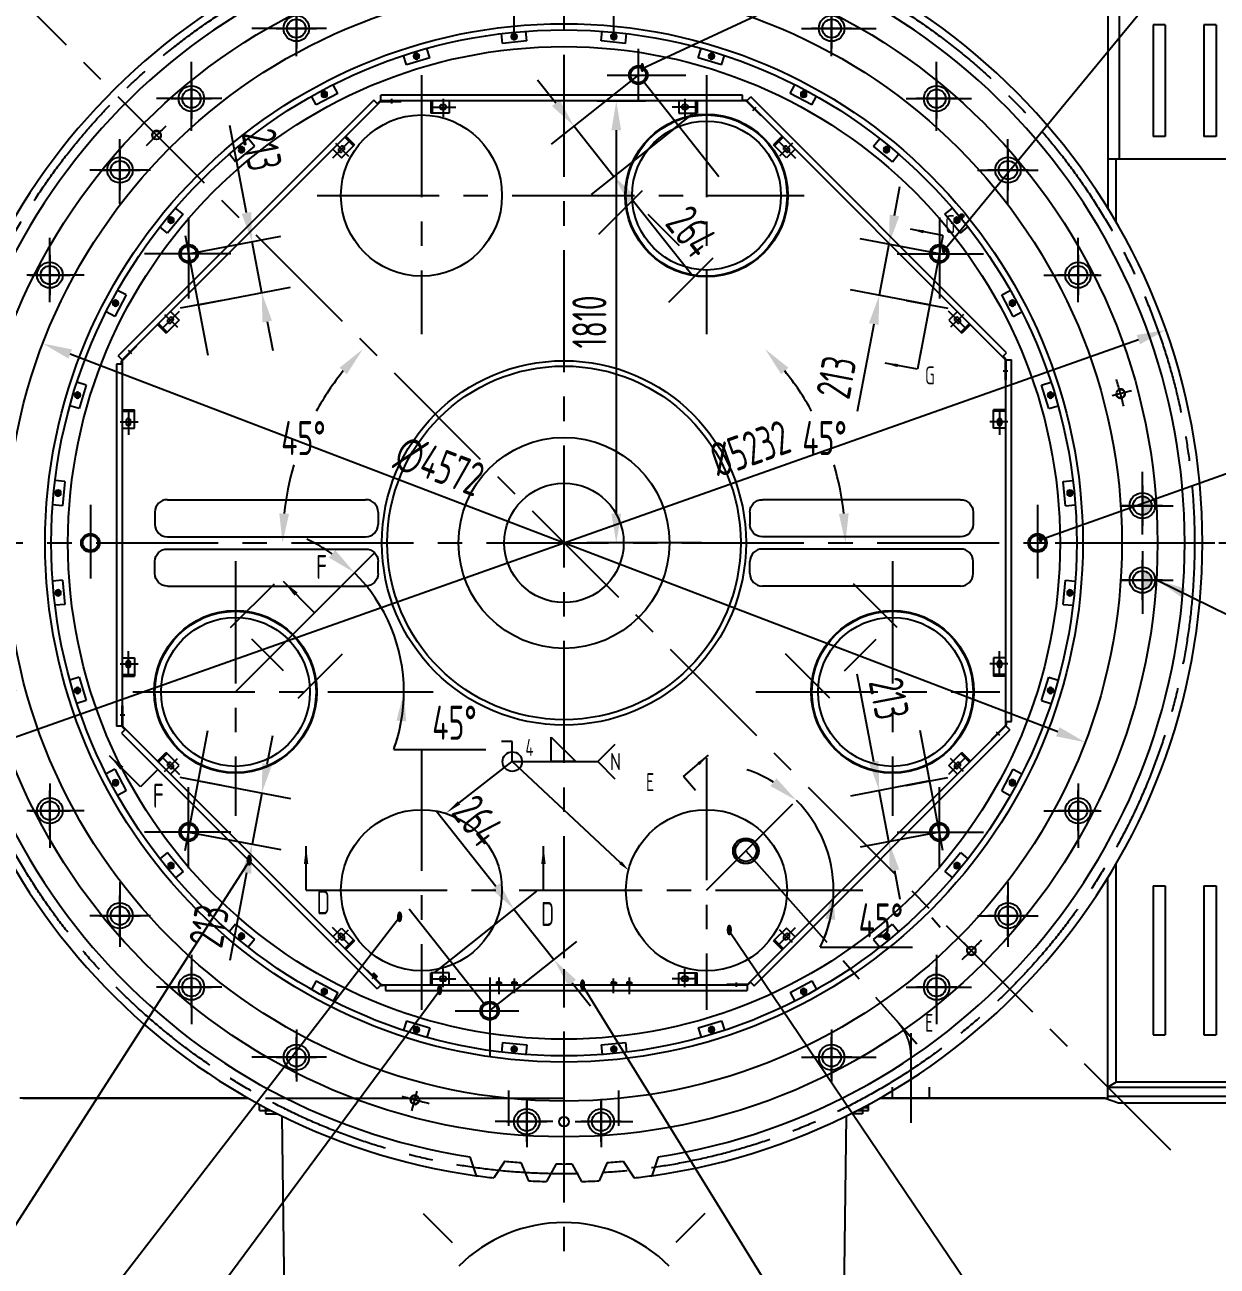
# Model space of a CAD drawing. Header units: millimetres. Extents: x 0 to 16800, y 0 to 11880.
# Drawn here: x 3741 to 8626, y 4254 to 9338 of the extents above; entities that cross this region are included whole.
import ezdxf
from ezdxf.enums import TextEntityAlignment as Align

# ---------------------------------------------------------------- set-up
doc = ezdxf.new("R2010")
doc.units = ezdxf.units.MM
doc.header["$LTSCALE"] = 400
doc.linetypes.add('F', pattern=[0.75, 0.5, -0.25])
doc.linetypes.add('G', pattern=[2, 1.25, -0.25, 0.25, -0.25])
for name, color, linetype in [('01', 7, 'Continuous'), ('02', 1, 'Continuous'), ('04', 2, 'F'), ('05', 4, 'G'), ('08', 1, 'Continuous'), ('11', 3, 'Continuous'), ('13', 3, 'Continuous')]:
    doc.layers.add(name, color=color, linetype=linetype)
doc.layers.get('04').off()
doc.styles.get("Standard").update_dxf_attribs({"font": 'isocp', "width": 0.707, "bigfont": 'intecad.shx'})
doc.dimstyles.new('INTE', dxfattribs={"dimscale": 40, "dimtxt": 3.5, "dimasz": 3, "dimexe": 3, "dimexo": 0, "dimgap": 1, "dimtad": 1, "dimdec": 4, "dimdsep": 46, "dimtxsty": 'Standard', "dimcen": 0, "dimclrd": 1, "dimclre": 1, "dimclrt": 3, "dimaunit": 1, "dimadec": 0, "dimazin": 0, "dimtfac": 1, "dimtdec": 4, "dimtmove": 0, "dimatfit": 0, "dimfxl": 1, "dimarcsym": 0})
doc.dimstyles.new('INTE$2', dxfattribs={"dimscale": 40, "dimtxt": 3.5, "dimasz": 3, "dimexe": 3, "dimexo": 0, "dimgap": 1, "dimtad": 1, "dimtih": 1, "dimtoh": 1, "dimdec": 4, "dimdsep": 46, "dimtxsty": 'Standard', "dimcen": 0, "dimclrd": 1, "dimclre": 1, "dimclrt": 3, "dimaunit": 1, "dimadec": 0, "dimazin": 0, "dimtfac": 1, "dimtdec": 4, "dimtmove": 0, "dimatfit": 0, "dimfxl": 1, "dimarcsym": 0})

# ---------------------------------------------------------------- blocks, each defined once
blk = doc.blocks.new('STWE')
at = {"layer": '01'}
for p, q in [((6240.6, 13895.2), (4759.1, 13895.2)), ((4759.1, 13872.2), (4759.1, 13895.2)), ((6240.6, 13872.2), (6240.6, 13895.3)), ((6254.3, 13872.2), (4759.1, 13872.2)), ((6240.6, 13874.7), (6254.3, 13874.7)), ((6256.5, 13871.3), (6315.7, 13812.1))]:
    blk.add_line(p, q, dxfattribs=at)
at = {"layer": '01', "color": 7, "linetype": 'Continuous'}
for p, q in [((4963.6, 13872.2), (4963.6, 13822.2)), ((4969.6, 13872.2), (4969.6, 13822.2)), ((5008.6, 13856.2), (5018.6, 13856.2)), ((5008.6, 13838.2), (5018.6, 13838.2)), ((5038.6, 13872.2), (5038.6, 13822.2)), ((5979.6, 13872.2), (5979.6, 13822.2)), ((6009.6, 13856.2), (5999.6, 13856.2)), ((6009.6, 13838.2), (5999.6, 13838.2)), ((6048.6, 13872.2), (6048.6, 13822.2)), ((6054.6, 13872.2), (6054.6, 13822.2)), ((6258.2, 13873.1), (6317.4, 13813.9)), ((5038.6, 13822.2), (4963.6, 13822.2)), ((5979.6, 13822.2), (6054.6, 13822.2)), ((6317.4, 13813.9), (6315.7, 13812.1))]:
    blk.add_line(p, q, dxfattribs=at)
for centre, start, end in [((5008.6, 13847.2), 90, 270), ((5018.6, 13847.2), 270, 90), ((5999.6, 13847.2), 90, 270), ((6009.6, 13847.2), 270, 90)]:
    blk.add_arc(centre, 9, start, end, dxfattribs=at)
at = {"layer": '01'}
for radius in [5.5, 3]:
    blk.add_arc((6254.3, 13869.2), radius, 45, 90, dxfattribs=at)
at = {"layer": '02'}
for p, q in [((6254.3, 13872.2), (6260.9, 13872.2)), ((6256.5, 13871.3), (6254.6, 13873.2)), ((6257.7, 13874.3), (6255.6, 13872.2))]:
    blk.add_line(p, q, dxfattribs=at)
at = {"layer": '05'}
for p, q in [((5013.6, 13881.2), (5013.6, 13806.8)), ((6004.6, 13881.2), (6004.6, 13806.8)), ((4969.2, 13847.2), (5065.9, 13847.2)), ((6049, 13847.2), (5952.3, 13847.2))]:
    blk.add_line(p, q, dxfattribs=at)
at = {"layer": '05', "color": 142, "linetype": 'G'}
blk.add_line((6283.3, 13833.5), (6296.5, 13846.7), dxfattribs=at)
blk = doc.blocks.new('*D43')
at = {"layer": '08', "color": 1, "lineweight": -2}
for p, q in [((6086.4, 9026), (6284.1, 9026)), ((6164.1, 8906), (6164.1, 7336)), ((6513.8, 7216), (6044.1, 7216))]:
    blk.add_line(p, q, dxfattribs=at)
at = {"layer": '08', "color": 1}
for points in [[(6144.1, 8906), (6184.1, 8906), (6164.1, 9026)], [(6144.1, 7336), (6184.1, 7336), (6164.1, 7216)]]:
    blk.add_solid(points, dxfattribs=at)
at = {"layer": 'Defpoints', "color": 0}
for p in [(6086.4, 9026), (6164.1, 7216), (6513.8, 7216)]:
    blk.add_point(p, dxfattribs=at)
at = {"layer": '08', "color": 3, "insert": (6054.1, 8121), "char_height": 140, "attachment_point": 5, "rotation": 90}
blk.add_mtext('1810', dxfattribs=at)
blk = doc.blocks.new('erer')
for centre, radius in [((4168.2, 7028.2), 52.5), ((4168.2, 7028.2), 38), ((4473, 7028.2), 52.5), ((4473, 7028.2), 38), ((3224, 6764.8), 52.5), ((5417.2, 6764.8), 52.5), ((3224, 6764.8), 38), ((5417.2, 6764.8), 38), ((2794.1, 6477.5), 52.5), ((2794.1, 6477.5), 38), ((5847.2, 6477.5), 52.5), ((5847.2, 6477.5), 38), ((2501.3, 6184.8), 52.5), ((2501.3, 6184.8), 38), ((6139.9, 6184.8), 52.5), ((6139.9, 6184.8), 38), ((2214.1, 5754.8), 52.5), ((6427.2, 5754.8), 52.5), ((2214.1, 5754.8), 38), ((6427.2, 5754.8), 38), ((1950.6, 4810.6), 52.5), ((1950.6, 4810.6), 38), ((6690.6, 4810.6), 52.5), ((6690.6, 4810.6), 38), ((1950.6, 4505.8), 52.5), ((1950.6, 4505.8), 38), ((6690.6, 4505.8), 52.5), ((6690.6, 4505.8), 38), ((2214.1, 3561.6), 52.5), ((6427.2, 3561.6), 52.5), ((2214.1, 3561.6), 38), ((6427.2, 3561.6), 38), ((2501.3, 3131.6), 52.5), ((2501.3, 3131.6), 38), ((6139.9, 3131.6), 52.5), ((6139.9, 3131.6), 38), ((2794.1, 2838.9), 52.5), ((2794.1, 2838.9), 38), ((5847.2, 2838.9), 52.5), ((5847.2, 2838.9), 38), ((3224, 2551.6), 52.5), ((5417.2, 2551.6), 52.5), ((3224, 2551.6), 38), ((5417.2, 2551.6), 38), ((4168.2, 2288.2), 52.5), ((4473, 2288.2), 52.5), ((4168.2, 2288.2), 38), ((4473, 2288.2), 38)]:
    blk.add_circle(centre, radius)
at = {"layer": '01'}
for centre, radius in [((4320.6, 7028.2), 20), ((4931.6, 6938.5), 17), ((2651.3, 6327.5), 17), ((6600.9, 5269.2), 17), ((2040.3, 4047.2), 17), ((5989.9, 2988.9), 17), ((3709.6, 2377.9), 17), ((4320.6, 2288.2), 20)]:
    blk.add_circle(centre, radius, dxfattribs=at)
at = {"layer": '02', "color": 1, "linetype": 'Continuous'}
for centre, start, end in [((4931.6, 6938.5), 255, 165.2306), ((2651.3, 6327.5), 315, 225.2306), ((6600.9, 5269.2), 195, 105.2306), ((2040.3, 4047.2), 15, 285.2306), ((5989.9, 2988.9), 135, 45.2306), ((3709.6, 2377.9), 75, 345.2306)]:
    blk.add_arc(centre, 19, start, end, dxfattribs=at)
at = {"layer": '05'}
for p, q in [((4168.2, 7110.8), (4168.2, 6945.6)), ((4473, 7110.8), (4473, 6945.6)), ((4085.6, 7028.2), (4250.8, 7028.2)), ((4555.6, 7028.2), (4390.4, 7028.2)), ((3224, 6847.3), (3224, 6682.2)), ((5417.2, 6847.3), (5417.2, 6682.2)), ((3141.4, 6764.8), (3306.6, 6764.8)), ((5499.8, 6764.8), (5334.6, 6764.8)), ((2794.1, 6560.1), (2794.1, 6394.9)), ((5847.2, 6560.1), (5847.2, 6394.9)), ((2711.5, 6477.5), (2876.6, 6477.5)), ((5929.8, 6477.5), (5764.6, 6477.5)), ((2501.3, 6267.3), (2501.3, 6102.2)), ((6139.9, 6267.3), (6139.9, 6102.2)), ((2418.8, 6184.8), (2583.9, 6184.8)), ((6222.5, 6184.8), (6057.3, 6184.8)), ((2214.1, 5837.4), (2214.1, 5672.2)), ((6427.2, 5837.4), (6427.2, 5672.2)), ((2131.5, 5754.8), (2296.6, 5754.8)), ((6509.8, 5754.8), (6344.6, 5754.8)), ((1950.6, 4893.2), (1950.6, 4728)), ((6690.6, 4893.2), (6690.6, 4728)), ((1868, 4810.6), (2033.2, 4810.6)), ((6773.2, 4810.6), (6608, 4810.6)), ((1950.6, 4601.3), (1950.6, 4391.6)), ((6690.6, 4423.2), (6690.6, 4588.4)), ((1868, 4505.8), (2033.2, 4505.8)), ((6773.2, 4505.8), (6608, 4505.8)), ((2214.1, 3479), (2214.1, 3644.2)), ((6427.2, 3479), (6427.2, 3644.2)), ((2131.5, 3561.6), (2296.6, 3561.6)), ((6509.8, 3561.6), (6344.6, 3561.6)), ((2501.3, 3049), (2501.3, 3214.2)), ((6139.9, 3049), (6139.9, 3214.2)), ((2418.8, 3131.6), (2583.9, 3131.6)), ((6222.5, 3131.6), (6057.3, 3131.6)), ((2794.1, 2756.3), (2794.1, 2921.5)), ((5847.2, 2756.3), (5847.2, 2921.5)), ((2711.5, 2838.9), (2876.6, 2838.9)), ((5929.8, 2838.9), (5764.6, 2838.9)), ((3224, 2469), (3224, 2634.2)), ((5417.2, 2469), (5417.2, 2634.2)), ((3141.4, 2551.6), (3306.6, 2551.6)), ((5499.8, 2551.6), (5334.6, 2551.6)), ((4168.2, 2205.6), (4168.2, 2370.8)), ((4473, 2205.6), (4473, 2370.8)), ((4085.6, 2288.2), (4250.8, 2288.2)), ((4555.6, 2288.2), (4390.4, 2288.2))]:
    blk.add_line(p, q, dxfattribs=at)
at = {"layer": '05', "color": 142, "linetype": 'G'}
for p, q in [((4943.7, 6983.6), (4922.3, 6903.7)), ((2618.3, 6360.5), (2676.8, 6302)), ((6646, 5281.3), (6566.2, 5259.9)), ((1995.2, 4035.1), (2075.1, 4056.5)), ((3697.5, 2332.8), (3718.9, 2412.6))]:
    blk.add_line(p, q, dxfattribs=at)
at = {"layer": '05', "color": 4, "linetype": 'G'}
for p, q in [((2684.3, 6294.6), (2600.4, 6378.4)), ((5957.1, 3021.7), (6036.1, 2942.7))]:
    blk.add_line(p, q, dxfattribs=at)
at = {"layer": '05', "color": 142, "linetype": 'G'}
for start, end in [(73.7054, 76.4616), (133.7054, 136.4616), (13.7054, 16.4616), (193.7054, 196.4616), (313.7054, 316.4616), (253.7054, 256.4616)]:
    blk.add_arc((4320.6, 4658.2), 2360.7, start, end, dxfattribs=at)
blk = doc.blocks.new('*D44')
at = {"layer": '08', "color": 1, "lineweight": -2}
blk.add_line((7973, 6442.5), (3926.6, 7989.5), dxfattribs=at)
at = {"layer": '08', "color": 1}
for points in [[(3933.8, 8008.2), (3919.5, 7970.8), (3814.6, 8032.4)], [(7980.2, 6461.2), (7965.9, 6423.8), (8085.1, 6399.7)]]:
    blk.add_solid(points, dxfattribs=at)
at = {"layer": 'Defpoints', "color": 0}
for p in [(3814.6, 8032.4), (8085.1, 6399.7)]:
    blk.add_point(p, dxfattribs=at)
at = {"layer": '08', "color": 3, "insert": (5438.7, 7529.2), "char_height": 140, "attachment_point": 5, "rotation": 339.0775}
blk.add_mtext('∅4572', dxfattribs=at)
blk = doc.blocks.new('inte_dim_blk')
at = {"layer": '08', "color": 1}
blk.add_line((0, 0), (-3, 0), dxfattribs=at)
blk = doc.blocks.new('*D45')
at = {"layer": '08', "color": 1, "lineweight": -2}
blk.add_line((3596.5, 6383.7), (8303.2, 8048.4), dxfattribs=at)
at = {"layer": '08', "color": 1}
for points in [[(8296.5, 8067.2), (8309.8, 8029.5), (8416.3, 8088.4)], [(3589.8, 6402.5), (3603.2, 6364.8), (3483.4, 6343.6)]]:
    blk.add_solid(points, dxfattribs=at)
at = {"layer": 'Defpoints', "color": 0}
for p in [(8416.3, 8088.4), (3483.4, 6343.6)]:
    blk.add_point(p, dxfattribs=at)
at = {"layer": '08', "color": 3, "insert": (6712.3, 7602.4), "char_height": 140, "attachment_point": 5, "rotation": 19.4783}
blk.add_mtext('%%c5232', dxfattribs=at)
blk = doc.blocks.new('jhytr')
at = {"layer": '01'}
for p, q in [((36356.2, 1487.8), (37168.2, 1487.8)), ((36305.2, 1436.8), (36305.2, 1386.8)), ((37219.2, 1436.8), (37219.2, 1386.8)), ((36356.2, 1335.8), (37168.2, 1335.8))]:
    blk.add_line(p, q, dxfattribs=at)
for centre, start, end in [((36356.2, 1436.8), 90, 180), ((37168.2, 1436.8), 0, 90), ((36356.2, 1386.8), 180, 270), ((37168.2, 1386.8), 270, 0)]:
    blk.add_arc(centre, 51, start, end, dxfattribs=at)
blk = doc.blocks.new('*U40')
at = {"layer": '01'}
for p, q in [((-10.8, 0), (-10.8, 10)), ((-10.8, 10), (0, 10)), ((-10.8, 6), (0, 6)), ((0, 10), (0, 0)), ((0, -10), (0, 0)), ((-10.8, 0), (-10.8, -10)), ((-10.8, -6), (0, -6)), ((-10.8, -10), (0, -10))]:
    blk.add_line(p, q, dxfattribs=at)
at = {"layer": '05'}
blk.add_line((-11.9, 0), (1.1, 0), dxfattribs=at)
blk = doc.blocks.new('ERT')
at = {"layer": '01'}
for p, q in [((8913.2, 13278.3), (7431.8, 13278.3)), ((7431.8, 13255.3), (7431.8, 13278.3)), ((8913.2, 13255.3), (8913.2, 13278.4)), ((8927, 13255.3), (7431.8, 13255.3)), ((8913.2, 13257.8), (8927, 13257.8)), ((8929.1, 13254.4), (8988.3, 13195.2))]:
    blk.add_line(p, q, dxfattribs=at)
at = {"layer": '01', "color": 7, "linetype": 'Continuous'}
for p, q in [((7636.3, 13255.3), (7636.3, 13205.3)), ((7642.3, 13255.3), (7642.3, 13205.3)), ((7681.3, 13239.3), (7691.3, 13239.3)), ((7681.3, 13221.3), (7691.3, 13221.3)), ((7711.3, 13255.3), (7711.3, 13205.3)), ((8652.3, 13255.3), (8652.3, 13205.3)), ((8682.3, 13239.3), (8672.3, 13239.3)), ((8682.3, 13221.3), (8672.3, 13221.3)), ((8721.3, 13255.3), (8721.3, 13205.3)), ((8727.3, 13255.3), (8727.3, 13205.3)), ((8930.9, 13256.2), (8990.1, 13197)), ((7711.3, 13205.3), (7636.3, 13205.3)), ((8652.3, 13205.3), (8727.3, 13205.3)), ((8990.1, 13197), (8988.3, 13195.2))]:
    blk.add_line(p, q, dxfattribs=at)
for centre, start, end in [((7681.3, 13230.3), 90, 270), ((7691.3, 13230.3), 270, 90), ((8672.3, 13230.3), 90, 270), ((8682.3, 13230.3), 270, 90)]:
    blk.add_arc(centre, 9, start, end, dxfattribs=at)
at = {"layer": '01'}
for radius in [5.5, 3]:
    blk.add_arc((8927, 13252.3), radius, 45, 90, dxfattribs=at)
at = {"layer": '02'}
for p, q in [((8927, 13255.3), (8933.8, 13255.3)), ((8929.1, 13254.4), (8927.3, 13256.3)), ((8930.3, 13257.4), (8928.2, 13255.3))]:
    blk.add_line(p, q, dxfattribs=at)
at = {"layer": '05'}
for p, q in [((8181.8, 13190.8), (8181.8, 13347.3)), ((7914.8, 13225.2), (7914.8, 13293)), ((7978.6, 13288.9), (7978.6, 13229.2)), ((8385, 13288.9), (8385, 13229.2)), ((8448.8, 13225.2), (8448.8, 13293)), ((7641.9, 13230.3), (7738.6, 13230.3)), ((7686.3, 13264.3), (7686.3, 13189.9)), ((8721.6, 13230.3), (8625, 13230.3)), ((8677.3, 13264.3), (8677.3, 13189.9))]:
    blk.add_line(p, q, dxfattribs=at)
at = {"layer": '05', "color": 142, "linetype": 'G'}
blk.add_line((8956, 13216.6), (8969.2, 13229.8), dxfattribs=at)
at = {"layer": '04'}
for p, rotation in [((7914.8, 13255.3), 90), ((7978.6, 13255.3), 90), ((8961.5, 13222.1), 45)]:
    blk.add_blockref('*U40', p, dxfattribs=dict(at, rotation=rotation))
at = {"layer": '04', "xscale": -1, "rotation": 270}
for p in [(8385, 13255.3), (8448.8, 13255.3)]:
    blk.add_blockref('*U40', p, dxfattribs=at)
blk = doc.blocks.new('*U39', base_point=(13144.9, -5432.9))
at = {"layer": '01'}
blk.add_circle((13144.9, -5432.9), 7.2, dxfattribs=at)
at = {"layer": '02'}
blk.add_arc((13144.9, -5432.9), 9, 260, 170, dxfattribs=at)
at = {"layer": '05'}
for p, q in [((13156.9, -5432.9), (13132.9, -5432.9)), ((13144.9, -5420.9), (13144.9, -5444.9))]:
    blk.add_line(p, q, dxfattribs=at)
blk = doc.blocks.new('*U47', base_point=(6265.5, 5823))
at = {"layer": '01'}
blk.add_lwpolyline([(6698.7, 6134.9), (6798.7, 6034.9), (6698.7, 6034.9)], close=True, dxfattribs=at)
blk.add_circle((6538.7, 6034.9), 40, dxfattribs=at)
at = {"layer": '02'}
for points in [[(6959.5, 6105.6), (6888.7, 6034.9), (6959.5, 5964.2)], [(6320.8, 5865.9), (6538.7, 6034.9), (6888.7, 6034.9)]]:
    blk.add_lwpolyline(points, dxfattribs=at)
blk.add_lwpolyline([(6265.5, 5823, 0, 16, 0), (6320.8, 5865.9, 16, 16, 0)], format="xyseb", dxfattribs=at)
at = {"layer": '13', "width": 0.707}
blk.add_text('4', height=70, dxfattribs=at).set_placement((6592.7, 6057.9))
at = {"layer": '13', "width": 1.010989}
blk.add_text('N', height=70, dxfattribs=at).set_placement((6938.7, 5999.9), (6984.7, 5999.9), align=Align.FIT)
blk = doc.blocks.new('*D48')
at = {"layer": '08', "color": 1, "lineweight": -2}
for p, q in [((7019.8, 5793.5), (7174.5, 5793.5)), ((6999.2, 5560), (7377.3, 5560))]:
    blk.add_line(p, q, dxfattribs=at)
for start, end in [(58.2349, 71.4699), (0, 45), (333.3493, 0), (333.5301, 346.7651)]:
    blk.add_arc((6533.8, 5793.5), 520.7, start, end, dxfattribs=at)
at = {"layer": '08', "color": 1}
for points in [[(6820.3, 6251.9), (6795.5, 6220.5), (6902, 6161.7)], [(7020.8, 5676.6), (7060.5, 5672), (7054.5, 5793.5)]]:
    blk.add_solid(points, dxfattribs=at)
at = {"layer": 'Defpoints', "color": 0}
for p in [(6906.9, 6166.6), (6984.7, 6053.8), (4970.8, 5793.5), (6533.8, 5793.5), (7019.8, 5793.5)]:
    blk.add_point(p, dxfattribs=at)
at = {"layer": '08', "color": 3, "insert": (7248.2, 5670), "char_height": 140, "attachment_point": 5}
blk.add_mtext('45°', dxfattribs=at)
blk = doc.blocks.new('*D49')
at = {"layer": '08', "color": 1, "lineweight": -2}
for p, q in [((4928.1, 6930.3), (5176.6, 7178.7)), ((5152.4, 6606), (5413.8, 6606)), ((5252, 6369.7), (5630.2, 6369.7))]:
    blk.add_line(p, q, dxfattribs=at)
for start, end in [(54.9777, 64.9555), (0, 45), (339.9679, 0), (340.0445, 350.0223)]:
    blk.add_arc((4603.8, 6606), 690, start, end, dxfattribs=at)
at = {"layer": '08', "color": 1}
for points in [[(5012.7, 7186.4), (4986.9, 7155.7), (5091.7, 7093.9)], [(5263.4, 6488.2), (5303.3, 6484.7), (5293.8, 6606)]]:
    blk.add_solid(points, dxfattribs=at)
at = {"layer": 'Defpoints', "color": 0}
for p in [(4928.1, 6930.3), (5201.3, 6951), (4182.7, 6606), (4603.8, 6606), (5152.4, 6606)]:
    blk.add_point(p, dxfattribs=at)
at = {"layer": '08', "color": 3, "insert": (5501.1, 6479.7), "char_height": 140, "attachment_point": 5}
blk.add_mtext('45°', dxfattribs=at)
blk = doc.blocks.new('adsad')
at = {"layer": '05', "color": 142, "linetype": 'G'}
for p, q in [((1464.1, 6276.7), (1643.3, 6455.9)), ((1740.4, 5987.3), (1922.2, 6169.1))]:
    blk.add_line(p, q, dxfattribs=at)
blk = doc.blocks.new('rtrtertr')
at = {"layer": '01', "color": 7, "linetype": 'Continuous'}
for radius in [36.5, 31.5]:
    blk.add_circle((4142.1, 2871.4), radius, dxfattribs=at)
at = {"layer": '05'}
for p, q in [((3811.6, 3288.4), (4180.3, 2823.2)), ((4035.6, 3123.4), (3916.8, 3029.2))]:
    blk.add_line(p, q, dxfattribs=at)
blk = doc.blocks.new('*D152')
at = {"layer": '08', "color": 1, "lineweight": -2}
for p, q in [((5916.4, 9017.3), (5841.8, 9111.3)), ((6254.3, 9132), (5896.9, 8848.7)), ((5990.9, 8923.2), (6154.6, 8716.7)), ((6418.1, 8925.4), (6060.6, 8642.1)), ((6229.2, 8622.6), (6471.8, 8316.5))]:
    blk.add_line(p, q, dxfattribs=at)
at = {"layer": '08', "color": 1}
for points in [[(5932.1, 9029.7), (5900.7, 9004.9), (5990.9, 8923.2)], [(6244.9, 8635), (6213.5, 8610.2), (6154.6, 8716.7)]]:
    blk.add_solid(points, dxfattribs=at)
at = {"layer": 'Defpoints', "color": 0}
for p in [(6254.3, 9132), (6418.1, 8925.4), (6154.6, 8716.7)]:
    blk.add_point(p, dxfattribs=at)
at = {"layer": '08', "color": 3, "insert": (6474, 8490.9), "char_height": 140, "attachment_point": 5, "rotation": 308.3991}
blk.add_mtext('264', dxfattribs=at)
blk = doc.blocks.new('*D153')
at = {"layer": '08', "color": 1, "lineweight": -2}
for p, q in [((7303.9, 8557.2), (7326.3, 8675.1)), ((7487.8, 8400), (7163.5, 8461.7)), ((7281.4, 8439.3), (7241.6, 8230.1)), ((7448, 8190.8), (7123.7, 8252.5)), ((7219.2, 8112.2), (7151, 7753.6))]:
    blk.add_line(p, q, dxfattribs=at)
at = {"layer": '08', "color": 1}
for points in [[(7284.2, 8560.9), (7323.5, 8553.4), (7281.4, 8439.3)], [(7199.5, 8115.9), (7238.8, 8108.4), (7241.6, 8230.1)]]:
    blk.add_solid(points, dxfattribs=at)
at = {"layer": 'Defpoints', "color": 0}
for p in [(7487.8, 8400), (7241.6, 8230.1), (7448, 8190.8)]:
    blk.add_point(p, dxfattribs=at)
at = {"layer": '08', "color": 3, "insert": (7065.8, 7894.5), "char_height": 140, "attachment_point": 5, "rotation": 79.2268}
blk.add_mtext('213', dxfattribs=at)
blk = doc.blocks.new('*D154')
at = {"layer": '08', "color": 1, "lineweight": -2}
for p, q in [((4649.1, 8567.3), (4580.9, 8925.9)), ((4411.8, 8400), (4789.5, 8471.9)), ((4711.4, 8240.2), (4671.6, 8449.4)), ((4451.6, 8190.8), (4829.3, 8262.6)), ((4733.8, 8122.3), (4756.3, 8004.4))]:
    blk.add_line(p, q, dxfattribs=at)
at = {"layer": '08', "color": 1}
for points in [[(4668.8, 8571.1), (4629.5, 8563.6), (4671.6, 8449.4)], [(4753.5, 8126.1), (4714.2, 8118.6), (4711.4, 8240.2)]]:
    blk.add_solid(points, dxfattribs=at)
at = {"layer": 'Defpoints', "color": 0}
for p in [(4671.6, 8449.4), (4411.8, 8400), (4451.6, 8190.8)]:
    blk.add_point(p, dxfattribs=at)
at = {"layer": '08', "color": 3, "insert": (4711.9, 8826.1), "char_height": 140, "attachment_point": 5, "rotation": 280.7732}
blk.add_mtext('213', dxfattribs=at)
blk = doc.blocks.new('*D157')
at = {"layer": '08', "color": 1, "lineweight": -2}
for p, q in [((4733.8, 6309.7), (4756.3, 6427.6)), ((4451.6, 6241.3), (4829.3, 6169.4)), ((4711.4, 6191.8), (4671.6, 5982.6)), ((4411.8, 6032), (4789.5, 5960.2)), ((4649.1, 5864.7), (4580.9, 5506.2))]:
    blk.add_line(p, q, dxfattribs=at)
at = {"layer": '08', "color": 1}
for points in [[(4714.2, 6313.5), (4753.5, 6306), (4711.4, 6191.8)], [(4629.5, 5868.4), (4668.8, 5861), (4671.6, 5982.6)]]:
    blk.add_solid(points, dxfattribs=at)
at = {"layer": 'Defpoints', "color": 0}
for p in [(4451.6, 6241.3), (4411.8, 6032), (4671.6, 5982.6)]:
    blk.add_point(p, dxfattribs=at)
at = {"layer": '08', "color": 3, "insert": (4495.7, 5647.1), "char_height": 140, "attachment_point": 5, "rotation": 79.2268}
blk.add_mtext('213', dxfattribs=at)
blk = doc.blocks.new('*D156')
at = {"layer": '08', "color": 1, "lineweight": -2}
for p, q in [((7219.2, 6319.9), (7151, 6678.4)), ((7448, 6241.3), (7123.7, 6179.5)), ((7281.4, 5992.7), (7241.6, 6202)), ((7487.8, 6032), (7163.5, 5970.3)), ((7303.9, 5874.9), (7326.3, 5757))]:
    blk.add_line(p, q, dxfattribs=at)
at = {"layer": '08', "color": 1}
for points in [[(7238.8, 6323.6), (7199.5, 6316.1), (7241.6, 6202)], [(7323.5, 5878.6), (7284.2, 5871.1), (7281.4, 5992.7)]]:
    blk.add_solid(points, dxfattribs=at)
at = {"layer": 'Defpoints', "color": 0}
for p in [(7241.6, 6202), (7448, 6241.3), (7487.8, 6032)]:
    blk.add_point(p, dxfattribs=at)
at = {"layer": '08', "color": 3, "insert": (7281.9, 6578.6), "char_height": 140, "attachment_point": 5, "rotation": 280.7732}
blk.add_mtext('213', dxfattribs=at)
blk = doc.blocks.new('*D155')
at = {"layer": '08', "color": 1, "lineweight": -2}
for p, q in [((5670.5, 5809.4), (5427.9, 6115.5)), ((5481.6, 5506.6), (5839.1, 5789.9)), ((5908.7, 5508.8), (5745, 5715.4)), ((5645.3, 5300), (6002.8, 5583.3)), ((5983.3, 5414.7), (6057.8, 5320.7))]:
    blk.add_line(p, q, dxfattribs=at)
at = {"layer": '08', "color": 1}
for points in [[(5686.2, 5821.8), (5654.8, 5797), (5745, 5715.4)], [(5999, 5427.2), (5967.6, 5402.3), (5908.7, 5508.8)]]:
    blk.add_solid(points, dxfattribs=at)
at = {"layer": 'Defpoints', "color": 0}
for p in [(5745, 5715.4), (5481.6, 5506.6), (5645.3, 5300)]:
    blk.add_point(p, dxfattribs=at)
at = {"layer": '08', "color": 3, "insert": (5598.1, 6077.8), "char_height": 140, "attachment_point": 5, "rotation": 308.3991}
blk.add_mtext('264', dxfattribs=at)
blk = doc.blocks.new('*D183')
at = {"layer": '08', "color": 1, "lineweight": -2}
for start, end in [(28.733, 38.8688), (6.1312, 16.5372)]:
    blk.add_arc((5980.9, 7216), 1121.9, start, end, dxfattribs=at)
at = {"layer": '08', "color": 1}
for points in [[(6839.6, 7906.7), (6869.3, 7933.4), (6774.3, 8009.3)], [(7116.4, 7336.9), (7076.5, 7334.8), (7102.9, 7216)]]:
    blk.add_solid(points, dxfattribs=at)
at = {"layer": 'Defpoints', "color": 0}
for p in [(8140.8, 9375.9), (6284.7, 7519.8), (7064.6, 7506.4), (2432.9, 7216), (9497.5, 7216)]:
    blk.add_point(p, dxfattribs=at)
at = {"layer": '08', "color": 3, "insert": (7017.5, 7645.4), "char_height": 140, "attachment_point": 5}
blk.add_mtext('45°', dxfattribs=at)
blk = doc.blocks.new('*D184')
at = {"layer": '08', "color": 1, "lineweight": -2}
for start, end in [(141.1312, 151.267), (163.4628, 173.8688)]:
    blk.add_arc((5918.7, 7216), 1121.9, start, end, dxfattribs=at)
at = {"layer": '08', "color": 1}
for points in [[(5030.3, 7933.4), (5060.1, 7906.7), (5125.4, 8009.3)], [(4823.2, 7334.8), (4783.2, 7336.9), (4796.8, 7216)]]:
    blk.add_solid(points, dxfattribs=at)
at = {"layer": 'Defpoints', "color": 0}
for p in [(3758.8, 9375.9), (4947.1, 7777), (5614.9, 7519.8), (2402.1, 7216), (9466.8, 7216)]:
    blk.add_point(p, dxfattribs=at)
at = {"layer": '08', "color": 3, "insert": (4882.2, 7645.4), "char_height": 140, "attachment_point": 5}
blk.add_mtext('45°', dxfattribs=at)
blk = doc.blocks.new('*D194')
at = {"layer": '08', "color": 1, "lineweight": -2}
for p, q in [((5745.6, 9289.2), (5745.6, 9879.8)), ((6154, 9289.2), (6154, 9879.8)), ((5625.6, 9759.8), (5505.6, 9759.8)), ((5745.6, 9759.8), (6154, 9759.8)), ((6274, 9759.8), (6906.7, 9759.8))]:
    blk.add_line(p, q, dxfattribs=at)
at = {"layer": '08', "color": 1}
for points in [[(5625.6, 9779.8), (5625.6, 9739.8), (5745.6, 9759.8)], [(6274, 9779.8), (6274, 9739.8), (6154, 9759.8)]]:
    blk.add_solid(points, dxfattribs=at)
at = {"layer": 'Defpoints', "color": 0}
for p in [(6154, 9759.8), (5745.6, 9289.2), (6154, 9289.2)]:
    blk.add_point(p, dxfattribs=at)
at = {"layer": '08', "color": 3, "insert": (6650.4, 9869.8), "char_height": 140, "attachment_point": 5}
blk.add_mtext('408.379', dxfattribs=at)
blk = doc.blocks.new('*U35')
blk.add_circle((0, 0), 8)
at = {"layer": '01'}
for p, q in [((0, 8), (-6.9, 4)), ((-6.9, 4), (-6.9, -4)), ((6.9, 4), (0, 8)), ((6.9, -4), (6.9, 4)), ((-6.9, -4), (0, -8)), ((0, -8), (6.9, -4))]:
    blk.add_line(p, q, dxfattribs=at)
blk.add_circle((0, 0), 12, dxfattribs=at)
at = {"layer": '05'}
for p, q in [((-14.5, 0), (13.6, 0)), ((0, 14), (0, -14.4))]:
    blk.add_line(p, q, dxfattribs=at)
blk = doc.blocks.new('wer')
at = {"layer": '01'}
for p, q in [((6763.3, 8445.3), (6767.2, 8485.1)), ((6763.3, 8445.3), (6862.8, 8435.5)), ((6862.8, 8435.5), (6866.7, 8475.3))]:
    blk.add_line(p, q, dxfattribs=at)
at = {"layer": '05', "rotation": 84.37500000000063}
blk.add_blockref('*U35', (6815.3, 8463), dxfattribs=at)

msp = doc.modelspace()

# ---------------------------------------------------------------- hatches: boundary and pattern name
at = {"layer": '01'}
h = msp.add_hatch(color=256, dxfattribs=at)
h.paths.add_polyline_path([(8351.57213, 7389.31003), (8319.83064, 7378.03902), (8319.83064, 7368.41797), (8357.83064, 7368.41797, 0.1465646714)])
h.paths.add_polyline_path([(8319.83064, 7406.41797), (8319.83064, 7378.03902), (8351.57213, 7389.31003, 0.2523301604)])
h.paths.add_polyline_path([(8357.83064, 7368.41797), (8319.83064, 7368.41797), (8319.83064, 7330.41797, 0.4142135624)])
h = msp.add_hatch(color=256, dxfattribs=at)
h.paths.add_polyline_path([(8319.83064, 7101.61797), (8319.83064, 7063.61797), (8357.83064, 7063.61797, 0.4142135624)])
h.paths.add_polyline_path([(8357.83064, 7063.61797), (8319.83064, 7063.61797), (8319.83064, 7025.61797, 0.4142135624)])

# ---------------------------------------------------------------- linework, layer by layer
for p, q in [((5563.43311, 4702.107), (5589.78512, 4624.77049)), ((5707.27586, 4684.17702), (5662.74523, 4615.67602)), ((5772.34998, 4678.78482), (5804.99837, 4603.88859)), ((6127.31131, 4678.78482), (6094.66291, 4603.88859)), ((6192.38543, 4684.17702), (6236.91606, 4615.67602)), ((6336.22818, 4702.107), (6309.87617, 4624.77049)), ((5917.18207, 4672.79452), (5878.4603, 4600.85018)), ((5982.47922, 4672.79452), (6021.20098, 4600.85018))]:
    msp.add_line(p, q)
for start, end in [(262.09022767, 263.69989126), (276.30010874, 277.90977233)]:
    msp.add_arc((5949.83064, 7216.01797), 2616.14149, start, end)
for p, q in [((8178.83064, 9489.51797), (8178.83064, 8585.71189)), ((8224.33064, 9432.01797), (8224.33064, 8787.01797)), ((8363.61923, 9337.01797), (8363.61923, 8880.01797)), ((8413.61923, 9337.01797), (8363.61923, 9337.01797)), ((8413.61923, 9337.01797), (8413.61923, 8880.01797)), ((8572.20932, 9337.01797), (8572.20932, 8880.01797)), ((8622.20932, 9337.01797), (8572.20932, 9337.01797)), ((8622.20932, 9337.01797), (8622.20932, 8880.01797)), ((8413.61923, 8880.01797), (8363.61923, 8880.01797)), ((8622.20932, 8880.01797), (8572.20932, 8880.01797)), ((8772.79234, 8787.01797), (8178.83064, 8787.01797)), ((8211.83064, 8530.49826), (8211.83064, 8787.01797)), ((7502.16181, 8475.33618), (7488.14271, 8401.65807)), ((7411.84974, 8000.69609), (7397.83064, 7927.01797)), ((7961.98243, 7216.01797), (8086.98243, 7216.01797)), ((8491.21352, 7216.01797), (8616.21352, 7216.01797)), ((4928.10921, 6930.29653), (4857.39853, 6859.58585)), ((5737.88717, 6402.74261), (5694.32413, 6402.74261)), ((5737.88717, 6320.28379), (5737.88717, 6402.74261)), ((4285.63259, 6287.81992), (4214.92191, 6217.10924)), ((6488.08206, 6201.91164), (6439.24488, 6258.83203)), ((8211.83064, 5008.01797), (8211.83064, 5901.53767)), ((8178.83064, 4942.51797), (8178.83064, 5846.32405)), ((8363.61923, 5812.01797), (8363.61923, 5202.01797)), ((8363.61923, 5812.01797), (8413.61923, 5812.01797)), ((8413.61923, 5812.01797), (8413.61923, 5202.01797)), ((8572.20932, 5812.01797), (8572.20932, 5202.01797)), ((8572.20932, 5812.01797), (8622.20932, 5812.01797)), ((8622.20932, 5812.01797), (8622.20932, 5202.01797)), ((4893.06153, 5793.51797), (4993.06153, 5793.51797)), ((5765.68214, 5793.51797), (5865.68214, 5793.51797)), ((7371.83064, 5192.01797), (7309.29573, 5262.49032)), ((7371.83064, 5116.0754), (7371.83064, 5192.01797)), ((8363.61923, 5202.01797), (8413.61923, 5202.01797)), ((8572.20932, 5202.01797), (8622.20932, 5202.01797)), ((8211.83064, 5008.01797), (8178.83064, 4987.01797)), ((8772.79234, 5008.01797), (8211.83064, 5008.01797)), ((4655.34225, 4942.51797), (3720.83064, 4942.51797)), ((7244.31903, 4942.51797), (8178.83064, 4942.51797)), ((4701.83064, 4892.01797), (4701.83064, 4916.67057)), ((4701.83064, 4892.01797), (4748.36219, 4892.01797)), ((5949.83064, 4930.01797), (5949.83064, 4672.58497)), ((7197.83064, 4892.01797), (7197.83064, 4916.67057)), ((8222.12752, 4923.71797), (9404.33064, 4923.71797))]:
    msp.add_line(p, q, dxfattribs=at)
at = {"layer": '01', "color": 7, "linetype": 'Continuous'}
for p, q in [((8178.83064, 4987.01797), (9251.83064, 4987.01797)), ((3731.86189, 4942.01797), (4656.2208, 4942.01797)), ((4727.33064, 4942.51797), (5949.83064, 4942.51797)), ((8167.79939, 4942.01797), (7243.44049, 4942.01797)), ((8167.79939, 4942.01797), (8222.12752, 4923.71797)), ((8178.83064, 4949.93147), (9251.83064, 4949.93147)), ((4727.33064, 4903.01209), (4727.33064, 4878.51797)), ((7151.2991, 4892.01797), (7197.83064, 4892.01797)), ((7172.33064, 4903.01209), (7172.33064, 4878.51797)), ((7174.2319, 4904.01797), (7197.83064, 4904.01797)), ((4727.33064, 4878.51797), (4774.8429, 4878.51797)), ((4793.95491, 4869.00844), (4812.83064, 3424.51797)), ((7105.70638, 4869.00844), (7086.83064, 3424.51797)), ((7172.33064, 4878.51797), (7124.81838, 4878.51797))]:
    msp.add_line(p, q, dxfattribs=at)
for centre, radius in [((5949.83064, 7216.01797), 2432), ((5949.83064, 7216.01797), 2286), ((5949.83064, 7216.01797), 2126), ((5949.83064, 7216.01797), 2101), ((5365.83064, 8638.51797), 330), ((4411.83064, 8400.01797), 38), ((4411.83064, 8400.01797), 36.5), ((4411.83064, 8400.01797), 31.5), ((7487.83064, 8400.01797), 38), ((7487.83064, 8400.01797), 36.5), ((7487.83064, 8400.01797), 31.5), ((5949.83064, 7216.01797), 724), ((5949.83064, 7216.01797), 432), ((5949.83064, 7216.01797), 244.5), ((4009.33064, 7216.01797), 36.5), ((4009.33064, 7216.01797), 31.5), ((7890.33064, 7216.01797), 36.5), ((7890.33064, 7216.01797), 31.5), ((4411.83064, 6032.01797), 38), ((4411.83064, 6032.01797), 36.5), ((4411.83064, 6032.01797), 31.5), ((7487.83064, 6032.01797), 38), ((7487.83064, 6032.01797), 36.5), ((7487.83064, 6032.01797), 31.5), ((6695.03296, 5954.72029), 52.5), ((6695.03296, 5954.72029), 51), ((6695.03296, 5954.72029), 43), ((5645.33064, 5300.01797), 38)]:
    msp.add_circle(centre, radius, dxfattribs=at)
at = {"layer": '01'}
for centre, radius in [((4853.24064, 9322.58797), 38), ((7046.42064, 9322.58797), 38), ((5949.83064, 7216.01797), 2032.4), ((6254.33064, 9132.01797), 38), ((4423.26064, 9035.29797), 38), ((7476.40064, 9035.29797), 38), ((6533.83064, 8638.51797), 333), ((6533.83064, 8638.51797), 330), ((6533.83064, 8638.51797), 305), ((4130.55064, 8742.58797), 38), ((7769.11064, 8742.58797), 38), ((4411.83064, 8400.01797), 38), ((3843.26064, 8312.60797), 38), ((8056.40064, 8312.60797), 38), ((5949.83064, 7216.01797), 746), ((5949.83064, 7216.01797), 724), ((8319.83064, 7368.41797), 38), ((4009.33064, 7216.01797), 38), ((7890.33064, 7216.01797), 38), ((8319.83064, 7063.61797), 38), ((4603.83064, 6606.01797), 333), ((4603.83064, 6606.01797), 330), ((7295.83064, 6606.01797), 333), ((7295.83064, 6606.01797), 330), ((4603.83064, 6606.01797), 305), ((7295.83064, 6606.01797), 305), ((3843.26064, 6119.42797), 38), ((8056.40064, 6119.42797), 38), ((5365.83064, 5793.51797), 330), ((6533.83064, 5793.51797), 330), ((4411.83064, 6032.01797), 38), ((4411.83064, 6032.01797), 38), ((7487.83064, 6032.01797), 38), ((4130.55064, 5689.44797), 38), ((7769.11064, 5689.44797), 38), ((4423.26064, 5396.73797), 38), ((7476.40064, 5396.73797), 38), ((4853.24064, 5109.44797), 38), ((7046.42064, 5109.44797), 38), ((5797.43064, 4846.01797), 38), ((6102.23064, 4846.01797), 38)]:
    msp.add_circle(centre, radius, dxfattribs=at)
at = {"layer": '01', "color": 7, "linetype": 'Continuous'}
for centre, radius, start, end in [((5949.83064, 7216.01797), 2543.433, 264.52766507, 265.99865072), ((5949.83064, 7216.01797), 2543.433, 274.00134928, 275.47233493), ((5949.83064, 7216.01797), 2543.433, 269.26450718, 270.73549282), ((5949.83064, 7216.01797), 2616.2, 266.82706978, 268.43608812), ((5949.83064, 7216.01797), 2616.2, 271.56391188, 273.17293022), ((5949.83064, 3822.84769), 610, 90, 135), ((5949.83064, 3822.84769), 610, 45, 90)]:
    msp.add_arc(centre, radius, start, end, dxfattribs=at)
at = {"layer": '02'}
for p, q in [((6270.69349, 9158.93464), (8690.58001, 10284.44596)), ((7506.18374, 8412.80126), (8690.58001, 9849.66752)), ((7502.16181, 8475.33618), (7369.54119, 8500.57055)), ((7397.83064, 7927.01797), (7265.21003, 7952.25233)), ((7903.0457, 7230.04381), (9548.48705, 7814.31982)), ((4928.10921, 6930.29653), (4800.82999, 7057.57575)), ((4214.92191, 6217.10924), (4087.64269, 6344.38846)), ((6439.24488, 6258.83203), (6541.70158, 6346.73894)), ((4893.06153, 5793.51797), (4893.06153, 5973.51797)), ((5865.68214, 5793.51797), (5865.68214, 5973.51797)), ((4660.2567, 5913.33845), (2626.49646, 2750.26965)), ((5276.39249, 5682.15223), (3021.87676, 2760.25875)), ((6627.31613, 5627.98246), (8557.41897, 2770.24788)), ((6025.97312, 5403.51797), (7657.64477, 2760.25875)), ((5440.46808, 5383.01797), (3500.18572, 2760.25875)), ((7321.42542, 5248.82103), (7396.06852, 5164.70362)), ((7371.83064, 5116.0754), (7371.83064, 5207.88549))]:
    msp.add_line(p, q, dxfattribs=at)
at = {"layer": '02', "color": 1, "linetype": 'Continuous'}
msp.add_line((6181.32015, 5906.36009), (5737.88717, 6320.28379), dxfattribs=at)
at = {"layer": '02'}
for points in [[(7369.54119, 8500.57055, 0, 13.5, 0), (7422.58944, 8490.4768, 0, 0, 0)], [(7265.21003, 7952.25233, 0, 13.5, 0), (7318.25828, 7942.15859, 0, 0, 0)], [(4800.82999, 7057.57575, 0, 18, 0), (4851.74168, 7006.66407, 0, 0, 0)], [(4087.64269, 6344.38846, 0, 18, 0), (4138.55438, 6293.47677, 0, 0, 0)], [(6541.70158, 6346.73894, 0, 13.5, 0), (6500.7189, 6311.57617, 0, 0, 0)], [(4893.06153, 5973.51797, 0, 18, 0), (4893.06153, 5901.51797, 0, 0, 0)], [(5865.68214, 5973.51797, 0, 18, 0), (5865.68214, 5901.51797, 0, 0, 0)]]:
    msp.add_lwpolyline(points, format="xyseb", dxfattribs=at)
at = {"layer": '02', "color": 1, "linetype": 'Continuous'}
for radius, start, end in [(2616.2, 277.90977233, 82.09022767), (2616.2, 105.0989335, 262.09022767), (2543.433, 98.73819139, 261.26180861), (2543.433, 278.73819139, 81.26180861)]:
    msp.add_arc((5949.83064, 7216.01797), radius, start, end, dxfattribs=at)
msp.add_solid([(6186.43789, 5911.84268), (6214.21568, 5875.65367), (6176.20241, 5900.8775)], dxfattribs=at)
at = {"layer": '05', "color": 4, "linetype": 'G'}
for p, q in [((5949.83064, 10014.8629), (5949.83064, 4340.95626)), ((8436.69808, 4729.15053), (3441.21991, 9724.62871)), ((4853.24064, 9208.53397), (4853.24064, 9421.88551)), ((7046.42064, 9208.53397), (7046.42064, 9421.88551)), ((4976.29796, 9322.58797), (4671.18263, 9322.58797)), ((6923.36332, 9322.58797), (7228.47865, 9322.58797)), ((6254.33064, 9238.58743), (6254.33064, 9026.30397)), ((4423.26064, 8903.39705), (4423.26064, 9186.34924)), ((7476.40064, 8903.39705), (7476.40064, 9186.34924)), ((5365.83064, 9132.01797), (5365.83064, 8070.88905)), ((6127.07964, 9132.01797), (6448.7836, 9132.01797)), ((6533.83064, 9132.01797), (6533.83064, 8070.88905)), ((4548.27579, 9035.29797), (4279.93039, 9035.29797)), ((7351.3855, 9035.29797), (7619.7309, 9035.29797)), ((4130.55064, 8605.14563), (4130.55064, 8869.84739)), ((7769.11064, 8605.14563), (7769.11064, 8869.84739)), ((4255.72417, 8742.58797), (4006.58973, 8742.58797)), ((7643.93711, 8742.58797), (7893.07156, 8742.58797)), ((4411.83064, 8548.22386), (4411.83064, 8216.18381)), ((7487.83064, 8548.22386), (7487.83064, 8216.18381)), ((3843.26064, 8201.29221), (3843.26064, 8465.01933)), ((8056.40064, 8201.29221), (8056.40064, 8465.01933)), ((4585.24347, 8400.01797), (4231.5694, 8400.01797)), ((7314.41782, 8400.01797), (7668.09189, 8400.01797)), ((3984.13175, 8312.60797), (3749.32799, 8312.60797)), ((7915.52954, 8312.60797), (8150.3333, 8312.60797)), ((8319.83064, 7250.0374), (8319.83064, 7506.57167)), ((4009.33064, 7371.55153), (4009.33064, 7070.16797)), ((7890.33064, 7371.55153), (7890.33064, 7070.16797)), ((8235.76897, 7368.41797), (8445.7605, 7368.41797)), ((2432.86898, 7216.01797), (9497.54197, 7216.01797)), ((8319.83064, 7181.99854), (8319.83064, 6925.46427)), ((4603.83064, 7140.81091), (4603.83064, 6098.35204)), ((7295.83064, 7140.81091), (7295.83064, 6098.35204)), ((8235.76897, 7063.61797), (8445.7605, 7063.61797)), ((4182.70285, 6606.01797), (5152.44856, 6606.01797)), ((6735.98785, 6606.01797), (7735.08783, 6606.01797)), ((5365.83064, 6373.0815), (5365.83064, 5303.8086)), ((6533.83064, 6334.49493), (6533.83064, 5303.8086)), ((3843.26064, 6230.74372), (3843.26064, 5967.01661)), ((4411.83064, 5883.81207), (4411.83064, 6215.85213)), ((7487.83064, 5883.81207), (7487.83064, 6215.85213)), ((8056.40064, 6230.74372), (8056.40064, 5967.01661)), ((3984.13175, 6119.42797), (3749.32799, 6119.42797)), ((7915.52954, 6119.42797), (8150.3333, 6119.42797)), ((4585.24347, 6032.01797), (4231.5694, 6032.01797)), ((7314.41782, 6032.01797), (7668.09189, 6032.01797)), ((4130.55064, 5826.8903), (4130.55064, 5562.18855)), ((7769.11064, 5826.8903), (7769.11064, 5562.18855)), ((4970.77461, 5793.51797), (7019.76115, 5793.51797)), ((4255.72417, 5689.44797), (4006.58973, 5689.44797)), ((7643.93711, 5689.44797), (7893.07156, 5689.44797)), ((4423.26064, 5528.63888), (4423.26064, 5245.68669)), ((7476.40064, 5528.63888), (7476.40064, 5245.68669)), ((4548.27579, 5396.73797), (4279.93039, 5396.73797)), ((5645.33064, 5435.83368), (5645.33064, 5113.67903)), ((7351.3855, 5396.73797), (7619.7309, 5396.73797)), ((5503.71049, 5300.01797), (5765.20221, 5300.01797)), ((4853.24064, 5223.50197), (4853.24064, 5010.15042)), ((7046.42064, 5223.50197), (7046.42064, 5010.15042)), ((4976.29796, 5109.44797), (4671.18263, 5109.44797)), ((6923.36332, 5109.44797), (7228.47865, 5109.44797)), ((5949.83064, 5015.37636), (5949.83064, 2375.67212)), ((5724.33064, 4828.47627), (5724.33064, 4973.58137)), ((5797.43064, 4939.74398), (5797.43064, 4741.47532)), ((6102.23064, 4939.74398), (6102.23064, 4741.47532)), ((6174.83064, 4828.47627), (6174.83064, 4973.58137)), ((5904.22644, 4846.01797), (5668.07173, 4846.01797)), ((5995.43485, 4846.01797), (6231.58956, 4846.01797)), ((5372.78276, 4470.52195), (5491.94501, 4351.3597)), ((6526.87853, 4470.52195), (6407.71628, 4351.3597))]:
    msp.add_line(p, q, dxfattribs=at)
at = {"layer": '05'}
for p, q in [((4938.09937, 8638.51797), (6933.27694, 8638.51797)), ((4397.49948, 8475.33618), (4501.83064, 7927.01797)), ((7502.16181, 8475.33618), (7397.83064, 7927.01797)), ((4397.49948, 5956.69975), (4501.83064, 6505.01797)), ((7502.16181, 5956.69975), (7397.83064, 6505.01797)), ((6695.03296, 5954.72029), (7321.42542, 5248.82103)), ((7457.63567, 5682.2582), (7491.84729, 5642.88862)), ((7371.83064, 4840.75972), (7371.83064, 5116.0754)), ((7295.83064, 4942.01797), (7295.83064, 4987.01797)), ((7447.83064, 4942.01797), (7447.83064, 4987.01797))]:
    msp.add_line(p, q, dxfattribs=at)
at = {"layer": '05', "color": 142, "linetype": 'G'}
for p, q in [((6423.79948, 8432.18974), (6294.89926, 8561.08997)), ((4548.19876, 8209.1579), (4377.59665, 8176.69661)), ((7351.46253, 8209.1579), (7522.06464, 8176.69661)), ((4583.97144, 6869.00147), (4763.2276, 7048.25764)), ((7315.68985, 6869.00147), (7136.43369, 7048.25764)), ((4603.83064, 6606.01797), (4928.10921, 6930.29653)), ((4799.91484, 6692.77648), (4671.01462, 6821.6767)), ((7099.74644, 6692.77648), (7228.64667, 6821.6767)), ((4860.25145, 6579.59606), (5042.12941, 6761.47402)), ((7039.40984, 6579.59606), (6857.53188, 6761.47402)), ((4548.19876, 6222.87804), (4377.59665, 6255.33933)), ((7351.46253, 6222.87804), (7522.06464, 6255.33933)), ((6533.83064, 5793.51797), (6906.87642, 6166.56374))]:
    msp.add_line(p, q, dxfattribs=at)
at = {"layer": '05', "color": 4, "linetype": 'G'}
msp.add_circle((5949.83064, 7216.01797), 2583.858, dxfattribs=at)
at = {"layer": '05'}
msp.add_arc((7171.83064, 5116.0754), 200, 0, 41.58482617, dxfattribs=at)

# ---------------------------------------------------------------- block references
at = {"layer": '01'}
for name, p in [('erer', (1629.20549, 2557.82854)), ('jhytr', (-32031.41529, 5905.20819)), ('*U47', (5464.66755, 6108.36915))]:
    msp.add_blockref(name, p, dxfattribs=at)
at = {"layer": '01', "xscale": -1}
for name, p in [('*U39', (7579.49064, 8553.45797)), ('jhytr', (43931.07658, 5905.20819))]:
    msp.add_blockref(name, p, dxfattribs=at)
at = {"layer": '01', "xscale": -1, "rotation": 180}
msp.add_blockref('jhytr', (-32031.41529, 8526.82774), dxfattribs=at)
at = {"layer": '01', "rotation": 180}
msp.add_blockref('jhytr', (43931.07658, 8526.82774), dxfattribs=at)
at = {"layer": '04', "xscale": -1, "rotation": 89.99999999999977}
msp.add_blockref('adsad', (12547.52221, 10122.45755), dxfattribs=at)
at = {"layer": '05', "xscale": -1}
msp.add_blockref('wer', (12560.93346, 826.13512), dxfattribs=at)
for p, rotation in [((11187.29867, -340.84725), 348.7499999999625), ((13680.50728, 2238.67711), 11.25000000003485), ((9612.39093, -1217.42353), 337.5000000000294), ((7896.73304, -1769.90738), 326.2499999999671), ((14502.99552, 3842.49551), 22.49999999996715), ((14996.79044, 5575.95649), 33.7499999999896), ((6106.25679, -1977.06716), 314.9999999999816), ((4309.76917, -1830.94183), 303.7500000000185), ((15142.91577, 7372.44411), 45), ((14935.75599, 9162.92036), 56.24999999998872), ((2576.30819, -1337.14691), 292.4999999999771), ((14383.27214, 10878.57825), 67.49999999999176), ((972.48978, -514.65866), 281.2500000000451), ((13506.69586, 12453.486), 78.74999999998785), ((-440.0522, 604.91515), 270), ((-1607.03457, 1978.54994), 258.7499999999549), ((12339.71349, 13827.12079), 89.99999999998697), ((10927.1715, 14946.6946), 101.2499999999838), ((-2483.61085, 3553.45769), 247.5000000000229), ((9323.3531, 15769.18285), 112.4999999999672), ((-3036.0947, 5269.11557), 236.2499999999382), ((7589.89212, 16262.97777), 123.7499999999896), ((-3243.25448, 7059.59182), 225), ((5793.4045, 16409.10309), 134.9999999999999), ((-3097.12915, 8856.07945), 213.7499999999606), ((4002.92825, 16201.94331), 146.2499999999598), ((-2603.33424, 10589.54042), 202.4999999999771), ((2287.27036, 15649.45946), 157.4999999999814), ((-1780.84599, 12193.35883), 191.2499999999939), ((712.36261, 14772.88318), 168.7499999999805), ((-661.27217, 13605.90081), 180)]:
    msp.add_blockref('wer', p, dxfattribs=dict(at, rotation=rotation))
at = {"layer": '05'}
for name, p, rotation in [('rtrtertr', (10396.41792, 12003.39928), 180), ('STWE', (10583.57315, -5208.78047), 45), ('STWE', (-6474.96779, 2582.27546), 315), ('STWE', (18012.04062, 1706.90949), 90), ('STWE', (-6112.37934, 12725.12645), 270), ('STWE', (18374.62908, 11849.76048), 135), ('STWE', (1316.08813, 19640.8164), 225), ('ERT', (14131.59016, 18661.32683), 180)]:
    msp.add_blockref(name, p, dxfattribs=dict(at, rotation=rotation))
for name, p in [('STWE', (440.72217, -4846.19201)), ('rtrtertr', (1503.24336, 2428.63666))]:
    msp.add_blockref(name, p, dxfattribs=at)

# ---------------------------------------------------------------- texts
at = {"layer": '01', "color": 7, "linetype": 'Continuous', "width": 0.707}
for s, height, p in [('G', 73.5, (7512.08611, 8462.6954)), ('G', 73.5, (7429.40796, 7843.12431)), ('F', 98, (4934.26501, 7039.01797)), ('F', 98, (4265.27805, 6102.02287)), ('D', 98, (4937.26276, 5665.32377)), ('D', 98, (5855.90151, 5618.41701))]:
    msp.add_text(s, height=height, dxfattribs=at).set_placement(p, align=Align.BOTTOM_LEFT)
at = {"layer": '02', "width": 0.605172}
for height, p, p2 in [(30, (6261.69349, 9143.93464), (6279.69349, 9143.93464)), (30, (7497.18374, 8397.80126), (7515.18374, 8397.80126)), (30, (7894.0457, 7215.04381), (7912.0457, 7215.04381)), (40, (4648.2567, 5893.33845), (4672.2567, 5893.33845)), (40, (5264.39249, 5662.15223), (5288.39249, 5662.15223)), (40, (6615.31613, 5607.98246), (6639.31613, 5607.98246)), (40, (5428.46808, 5363.01797), (5452.46808, 5363.01797)), (40, (6013.97312, 5383.51797), (6037.97312, 5383.51797))]:
    msp.add_text('●', height=height, dxfattribs=at).set_placement(p, p2, align=Align.FIT)
at = {"layer": '11', "width": 0.707}
for p in [(6286.22647, 6177.27487), (7429.76425, 5191.70005)]:
    msp.add_text('E', height=73.5, dxfattribs=at).set_placement(p, align=Align.BOTTOM_LEFT)

# ---------------------------------------------------------------- dimensions: what is measured, and where the dimension line sits
at = {"layer": '08'}
dim = msp.add_linear_dim(base=(6154.02014, 9759.82896), p1=(5745.64115, 9289.18867), p2=(6154.02014, 9289.18867), dimstyle='INTE', dxfattribs=at)
dim.commit()
dim.dimension.update_dxf_attribs({"geometry": '*D194', "text_midpoint": (6650.3703, 9869.82896)})
for base, line1, line2, picture, middle in [((4947.09624, 7776.98402), ((9466.79231, 7216.01797), (2402.11932, 7216.01797)), ((3758.83064, 9375.90527), (5614.91771, 7519.8182)), '*D184', (4882.18783, 7645.3628)), ((7064.64654, 7506.39537), ((2432.86898, 7216.01797), (9497.54197, 7216.01797)), ((8140.83064, 9375.90527), (6284.74357, 7519.8182)), '*D183', (7017.47346, 7645.3628)), ((5201.34914, 6950.99543), ((4182.70285, 6606.01797), (5152.44856, 6606.01797)), ((4603.83064, 6606.01797), (4928.10921, 6930.29653)), '*D49', (5501.12571, 6479.67581)), ((6984.72884, 6053.84416), ((6533.83064, 5793.51797), (6906.87642, 6166.56374)), ((4970.77461, 5793.51797), (7019.76115, 5793.51797)), '*D48', (7248.24982, 5669.97948))]:
    dim = msp.add_angular_dim_2l(base=base, line1=line1, line2=line2, dimstyle='INTE$2', dxfattribs=at)
    dim.commit()
    dim.dimension.update_dxf_attribs({"geometry": picture, "text_midpoint": middle})
for p1, p2, distance, text, picture, middle in [((6254.33064, 9132.01797), (6418.0556, 8925.44215), -336.11709, '264', '*D152', (6473.96258, 8490.88721)), ((4451.64229, 8190.78563), (4411.83064, 8400.01797), -264.40769, '213', '*D154', (4711.8957, 8826.10703)), ((7487.83064, 8400.01797), (7448.01899, 8190.78563), -210.10986, '213', '*D153', (7065.78036, 7894.52179)), ((7487.83064, 6032.01797), (7448.01899, 6241.25031), 210.10986, '213', '*D156', (7281.92992, 6578.64197)), ((4451.64229, 6241.25031), (4411.83064, 6032.01797), 264.40769, '213', '*D157', (4495.74615, 5647.05672)), ((5645.33064, 5300.01797), (5481.60568, 5506.59379), -336.11709, '264', '*D155', (5598.1349, 6077.81579))]:
    dim = msp.add_aligned_dim(p1=p1, p2=p2, distance=distance, text=text, dimstyle='INTE', dxfattribs=at)
    dim.commit()
    dim.dimension.update_dxf_attribs({"geometry": picture, "text_midpoint": middle})
dim = msp.add_linear_dim(base=(6164.07996, 7216.01797), p1=(6086.35997, 9026.01797), p2=(6513.82004, 7216.01797), angle=90, dimstyle='INTE', dxfattribs=at)
dim.commit()
dim.dimension.update_dxf_attribs({"geometry": '*D43', "text_midpoint": (6054.07996, 8121.01797)})
dim = msp.add_diameter_dim_2p(p1=(3483.36152, 6343.64621), p2=(8416.29977, 8088.38972), text='%%c5232', dimstyle='INTE', dxfattribs=at)
dim.commit()
dim.dimension.update_dxf_attribs({"geometry": '*D45', "text_midpoint": (6748.94815, 7498.65988), "dimtype": 163})
dim = msp.add_diameter_dim_2p(p1=(8085.10171, 6399.67646), p2=(3814.55957, 8032.35948), dimstyle='INTE', override={"dimblk2": 'inte_dim_blk'}, dxfattribs=at)
dim.commit()
dim.dimension.update_dxf_attribs({"geometry": '*D44', "text_midpoint": (5399.36762, 7426.46704), "dimtype": 163})

# ---------------------------------------------------------------- leaders
at = {"layer": '01'}
msp.add_leader([(8380.97622, 7063.61797), (9686.68948, 6419.24589)], dimstyle='INTE', dxfattribs=at)

doc.saveas('drawing.dxf')
